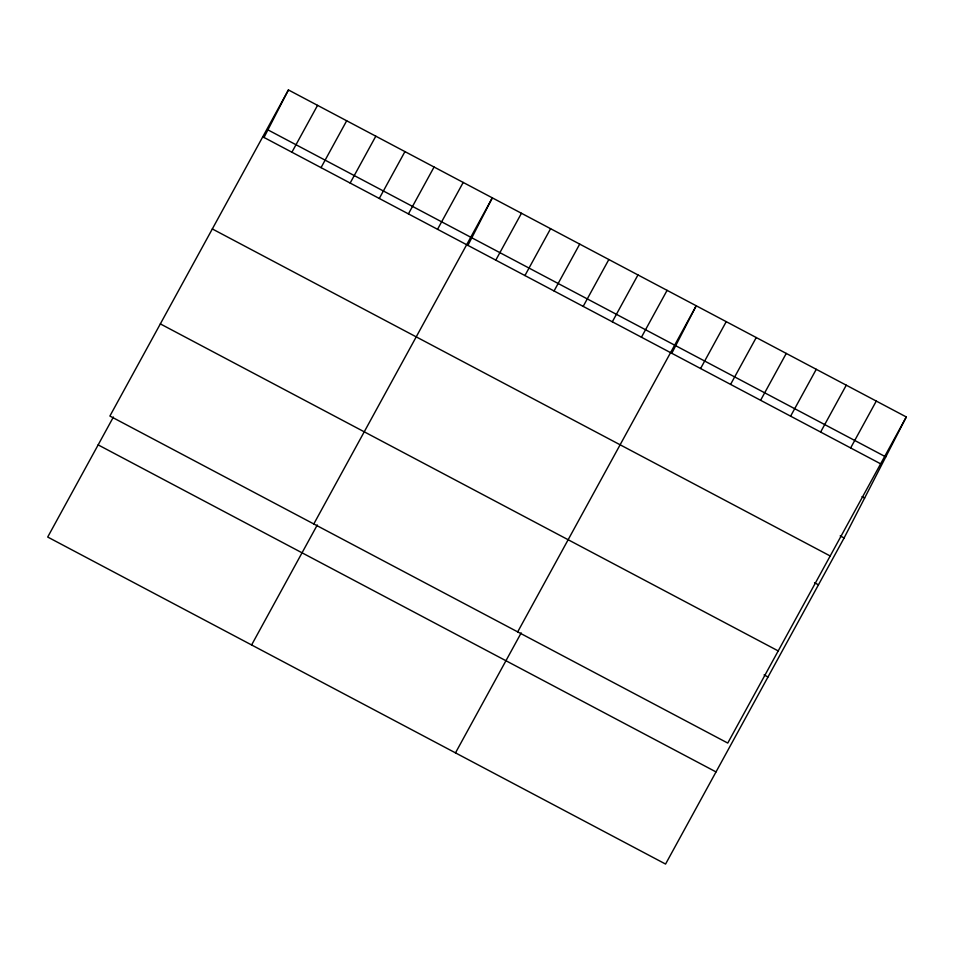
<?xml version="1.0" encoding="UTF-8"?>
<svg xmlns="http://www.w3.org/2000/svg" width="954" height="954" viewBox="0 0 954 954"><rect width="100%" height="100%" fill="white"/><g stroke="black" fill="none" stroke-linecap="round" stroke-linejoin="round"><path stroke-width="1.43" d="M263.948 137.579L288.43 89.938L906.3 416.958L844.111 537.961L665.57 864.062L47.7 537.042L113.395 417.041M467.842 245.5L492.324 197.848L313.794 523.961M671.735 353.409L696.229 305.769L517.688 631.882M288.43 89.938L109.889 416.039L727.759 743.071L906.3 416.958M291.9 152.223L317.563 105.345M321.033 167.63L346.684 120.764M350.154 183.049L375.816 136.183M379.287 198.468L404.949 151.603M408.419 213.887L434.07 167.022M437.54 229.306L463.203 182.441M251.594 644.964L317.288 524.962M495.794 260.132L521.456 213.267M524.927 275.551L550.589 228.686M554.059 290.97L579.71 244.105M583.18 306.389L608.843 259.524M612.313 321.808L637.964 274.931M641.434 337.227L667.096 290.35M455.487 752.873L521.194 632.884M700.582 368.518L726.232 321.653M730.585 384.402L756.248 337.537M760.6 400.286L786.263 353.421M790.604 416.171L816.266 369.305M820.619 432.055L846.281 385.189M850.634 447.939L876.285 401.074M267.907 129.863L885.777 456.894M262.779 136.804L880.637 463.823M862.022 496.652L864.634 498.036M840.188 535.886L844.111 537.961M212.325 228.948L830.195 555.979M814.537 582.751L818.449 584.826M160.344 323.895L778.214 650.914M764.082 674.907L767.994 676.982M98.155 444.886L716.013 771.917"/></g></svg>
